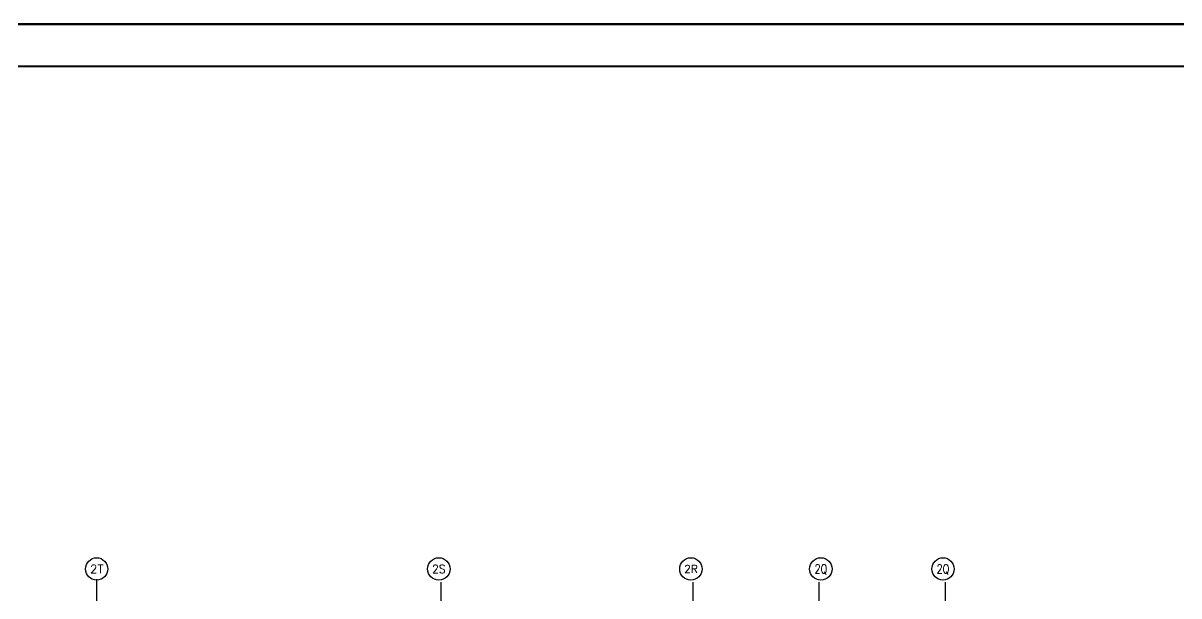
# Model space of a CAD drawing. Extents: x -1396510 to 1250330, y -1892470 to 1623980.
# Drawn here: x -6440 to 34823, y -710823 to -690392 of the extents above; entities that cross this region are included whole.
import ezdxf
from ezdxf.enums import TextEntityAlignment as Align

# ---------------------------------------------------------------- set-up
doc = ezdxf.new("R2010")
doc.units = 0
doc.header["$LTSCALE"] = 1000
doc.header["$MEASUREMENT"] = 0
doc.linetypes.add('DOTE', pattern=[2.42, 2, -0.2, 0.02, -0.2])
doc.layers.get('Defpoints').update_dxf_attribs({"color": 210})
for name, color, linetype in [('0-cxFrame', 155, 'Continuous'), ('A-AXIS-D', 1, 'Continuous'), ('A-AXIS-DOTE', 14, 'DOTE')]:
    doc.layers.add(name, color=color, linetype=linetype)
doc.layers.add('0-cxText', color=131, linetype='Continuous', lineweight=25)
doc.layers.add('A-云线2', color=3, linetype='Continuous', plot=False)
doc.styles.add('_TCH_AXIS', font='COMPLEX', dxfattribs={"bigfont": 'GBCBIG'})
doc.styles.add('cx_tuming', font='simhei.ttf')
doc.styles.add('cx_tuqian1', font='')
doc.styles.add('黑体', font='simhei.ttf', dxfattribs={"height": 12})
doc.styles.get('cx_tuqian1').set_extended_font_data('SimSun')

# ---------------------------------------------------------------- blocks, each defined once
blk = doc.blocks.new('世赫2#厂房一层0821')
at = {"layer": 'A-AXIS-D'}
for centre in [(0, 6766.1), (12215.1, 6766.1), (21215.1, 6766.1), (25855.1, 6766.1), (30215.1, 6766.1)]:
    blk.add_circle(centre, 400, dxfattribs=at)
at = {"layer": 'A-AXIS-DOTE', "color": 8, "ltscale": 2}
for p, q in [((0, -89188.9), (0, 6400)), ((12300, -89188.9), (12300, 6300)), ((21300, -87498.9), (21300, 6300)), ((25800, -87498.9), (25800, 6300)), ((30300, -87498.9), (30300, 6300))]:
    blk.add_line(p, q, dxfattribs=at)
at = {"layer": 'A-AXIS-D', "color": 7, "style": '_TCH_AXIS'}
for s, height, p, p2 in [('2T', 288.12, (-240.1, 6622.1), (240.1, 6622.1)), ('2S', 294.28, (11976.9, 6619), (12453.3, 6619)), ('2R', 270.86, (20970, 6630.7), (21460.2, 6630.7))]:
    blk.add_text(s, height=height, dxfattribs=at).set_placement(p, p2, align=Align.FIT)
at = {"layer": 'A-AXIS-D', "color": 7, "style": '_TCH_AXIS', "width": 0.807692}
for p, p2 in [((25628.1, 6602.2), (26082.1, 6602.2)), ((29988.1, 6602.2), (30442.1, 6602.2))]:
    blk.add_text('2Q', height=327.87, dxfattribs=at).set_placement(p, p2, align=Align.FIT)
blk = doc.blocks.new('TK22.A0+1 L(Dragon)')
at = {"layer": '0-cxFrame', "color": 7, "const_width": 0.5}
blk.add_lwpolyline([(0, 0), (-1485, 0), (-1485, 841), (0, 841)], close=True, dxfattribs=at)
at = {"layer": '0-cxFrame', "const_width": 0.5}
blk.add_lwpolyline([(-80, 10), (-1465, 10), (-1465, 831), (-80, 831)], close=True, dxfattribs=at)
at = {"style": '黑体', "flags": 4}
blk.add_attdef('图幅', text='', height=3.3, dxfattribs=at).set_placement((-40, 3), align=Align.RIGHT)
at = {"layer": '0-cxText', "flags": 4}
for tag, height, style, p in [('建设单位', 3.5, 'cx_tuming', (-45, 240)), ('项目名称', 3.5, 'cx_tuming', (-45, 210)), ('子项名称', 3.5, 'cx_tuming', (-45, 180)), ('工程编号', 3.3, 'cx_tuqian1', (-35, 165)), ('图名1', 3.5, 'cx_tuming', (-45, 87)), ('图名2', 3.5, 'cx_tuming', (-45, 79)), ('图名3', 3.5, 'cx_tuming', (-45, 71)), ('出图日期', 3.3, 'cx_tuqian1', (-39, 60)), ('专业', 3.3, 'cx_tuqian1', (-55, 52)), ('图号', 3.3, 'cx_tuqian1', (-55, 44)), ('版次', 3.3, 'cx_tuqian1', (-20, 44))]:
    blk.add_attdef(tag, text='', height=height, dxfattribs=dict(at, style=style)).set_placement(p, align=Align.MIDDLE)
at = {"layer": 'Defpoints', "color": 6, "flags": 4}
for tag, height, style, p in [('tufu', 3.3, '黑体', (-12, 12)), ('dwfname', 4, 'cx_tuqian1', (-80, 3))]:
    blk.add_attdef(tag, text='', height=height, dxfattribs=dict(at, style=style)).set_placement(p, align=Align.RIGHT)

msp = doc.modelspace()

# ---------------------------------------------------------------- block references
at = {"layer": '0-cxFrame', "xscale": 150, "yscale": 150, "zscale": 150}
msp.add_blockref('TK22.A0+1 L(Dragon)', (184855, -816580), dxfattribs=at)
at = {"layer": 'A-云线2'}
msp.add_blockref('世赫2#厂房一层0821', (-3814.2, -716630), dxfattribs=at)

doc.saveas('drawing.dxf')
